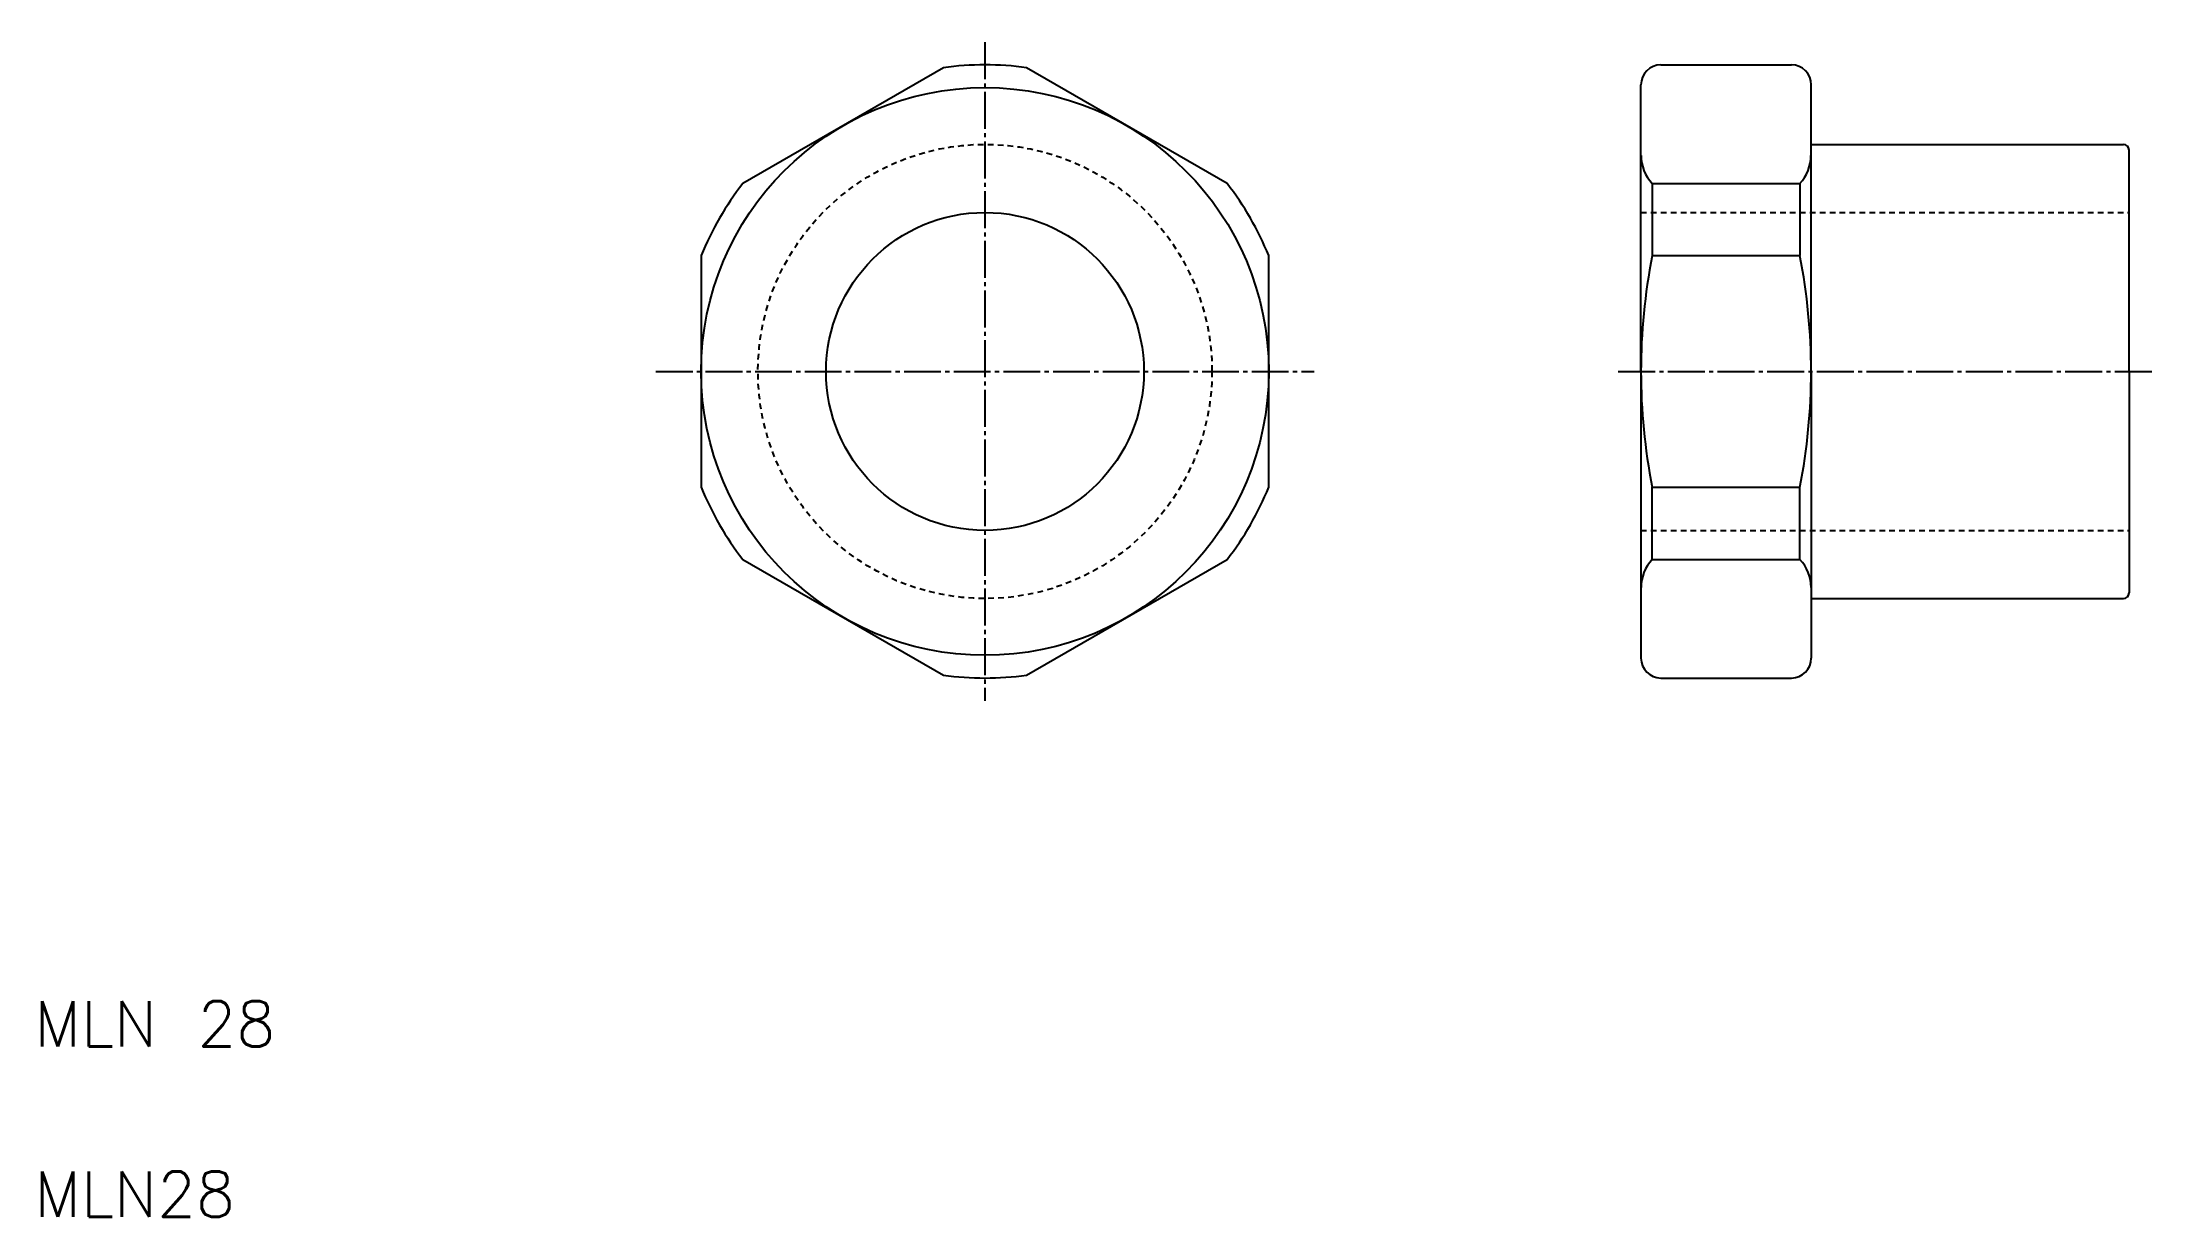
# Model space of a CAD drawing. Extents: x 11 to 197, y 10 to 113.
import ezdxf

# ---------------------------------------------------------------- set-up
doc = ezdxf.new("R2010")
doc.units = 0
doc.header["$LTSCALE"] = 0.25
doc.linetypes.add('CENTER', pattern=[17.5, 13, -1.5, 1.5, -1.5])
doc.linetypes.add('DASHED', pattern=[3.5, 2, -1.5])
doc.layers.get('0').update_dxf_attribs({"linetype": 'CONTINUOUS'})
doc.layers.add('CENTER', color=1, linetype='CENTER')
doc.styles.get("Standard").update_dxf_attribs({"font": 'txt', "bigfont": 'BIGFONT'})

msp = doc.modelspace()

# ---------------------------------------------------------------- linework, layer by layer
for p, q in [((90.08, 111.2), (72.41, 101)), ((115.08, 101), (97.41, 111.2)), ((151.53, 84.45), (151.53, 109.7)), ((153.28, 111.45), (164.78, 111.45)), ((166.53, 84.45), (166.53, 109.7)), ((166.53, 104.45), (194.03, 104.45)), ((194.53, 84.45), (194.53, 103.95)), ((152.52, 101), (152.52, 94.65)), ((165.53, 101), (165.53, 94.65)), ((68.74, 94.65), (68.74, 74.25)), ((118.74, 74.25), (118.74, 94.65)), ((151.53, 84.45), (151.53, 59.2)), ((166.53, 84.45), (166.53, 59.2)), ((194.53, 84.45), (194.53, 64.95)), ((152.52, 67.9), (152.52, 74.25)), ((165.53, 67.9), (165.53, 74.25)), ((72.41, 67.9), (90.08, 57.7)), ((97.41, 57.7), (115.08, 67.9)), ((166.53, 64.45), (194.03, 64.45)), ((153.28, 57.45), (164.78, 57.45)), ((156.16, 57.45), (156.16, 57.45)), ((159.03, 57.45), (159.03, 57.45))]:
    msp.add_line(p, q)
at = {"color": 7, "linetype": 'CONTINUOUS'}
for p, q in [((152.52, 101), (165.53, 101)), ((152.52, 94.65), (165.53, 94.65)), ((152.52, 74.25), (165.53, 74.25)), ((152.52, 67.9), (165.53, 67.9))]:
    msp.add_line(p, q, dxfattribs=at)
at = {"color": 3, "linetype": 'DASHED'}
for p, q in [((151.53, 98.45), (194.53, 98.45)), ((151.53, 70.45), (194.53, 70.45))]:
    msp.add_line(p, q, dxfattribs=at)
for radius in [25, 14]:
    msp.add_circle((93.74, 84.45), radius)
msp.add_circle((93.74, 84.45), 20, dxfattribs=at)
for centre, radius, start, end in [((93.74, 84.45), 27, 82.1916, 97.8084), ((153.28, 109.7), 1.75, 90, 180), ((164.78, 109.7), 1.75, 0, 90), ((194.03, 103.95), 0.5, 0, 90), ((93.74, 84.45), 27, 142.1916, 157.8084), ((93.74, 84.45), 27, 22.1916, 37.8084), ((93.74, 84.45), 27, 202.1916, 217.8084), ((93.74, 84.45), 27, 322.1916, 337.8084), ((194.03, 64.95), 0.5, 270, 0), ((93.74, 84.45), 27, 262.1916, 277.8084), ((153.28, 59.2), 1.75, 180.0005, 270), ((164.78, 59.2), 1.75, 270, 0)]:
    msp.add_arc(centre, radius, start, end)
at = {"color": 7, "linetype": 'CONTINUOUS'}
for centre, radius, start, end in [((155.13, 103.47), 3.59, 180, 223.5697), ((162.82, 103.48), 3.68, 317.5672, 0), ((204.5, 84.45), 52.97, 168.9002, 191.0998), ((113.55, 84.45), 52.97, 348.9009, 11.0991), ((155.13, 65.42), 3.59, 136.4278, 180), ((162.92, 65.42), 3.6, 0, 43.5397)]:
    msp.add_arc(centre, radius, start, end, dxfattribs=at)
at = {"layer": 'CENTER', "color": 1, "linetype": 'CENTER'}
for p, q in [((93.74, 113.45), (93.74, 55.45)), ((64.74, 84.45), (122.74, 84.45)), ((149.53, 84.45), (196.53, 84.45))]:
    msp.add_line(p, q, dxfattribs=at)

# ---------------------------------------------------------------- texts
for s, p in [('MLN 28', (10, 25)), ('MLN28', (10, 10))]:
    msp.add_text(s, height=4).set_placement(p)

doc.saveas('drawing.dxf')
